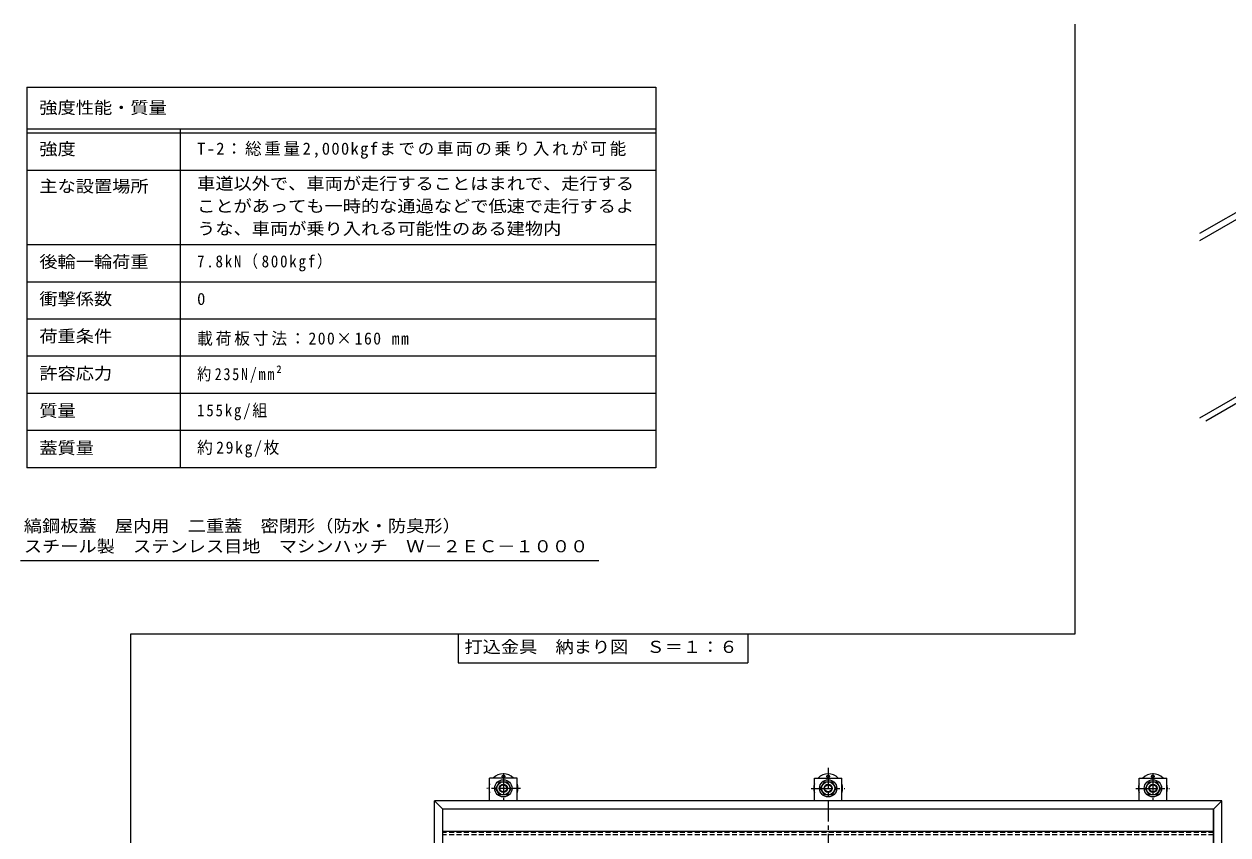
# Model space of a CAD drawing. Units: millimetres at full size, sheet at 1:6; details may follow other scales. Extents: x -2183 to 2239, y -1648 to 1656.
# Drawn here: x -491 to 1254, y 480 to 1656 of the extents above; entities that cross this region are included whole.
import ezdxf
from ezdxf.enums import TextEntityAlignment as Align

# ---------------------------------------------------------------- set-up
doc = ezdxf.new("R2010")
doc.units = ezdxf.units.MM
doc.header["$LTSCALE"] = 6
doc.linetypes.add('CHAIN1', pattern=[8, 5, -1, 1, -1])
doc.linetypes.add('DASHED1', pattern=[1.8, 1.2, -0.6])
for name, color, linetype, lineweight in [('1-0_1-0ﾚｲﾔ', 4, 'Continuous', 9), ('1-1_1-1ﾚｲﾔ', 2, 'Continuous', 9), ('1-3_1-3ﾚｲﾔ', 4, 'Continuous', 9), ('1-6_1-6ﾚｲﾔ', 6, 'Continuous', 9), ('1-D', 5, 'Continuous', 5), ('1-E', 3, 'Continuous', 9), ('9-2', 4, 'Continuous', 9), ('9-B', 3, 'Continuous', 9), ('F-0_F-0ﾚｲﾔ', 7, 'Continuous', 9), ('F-5_F-5ﾚｲﾔ', 7, 'Continuous', 9), ('F-F_F-Fﾚｲﾔ', 2, 'Continuous', 9)]:
    doc.layers.add(name, color=color, linetype=linetype, lineweight=lineweight)
doc.styles.add('ＭＳ ゴシック', font='')
doc.styles.get('ＭＳ ゴシック').set_extended_font_data('MS Gothic')

msp = doc.modelspace()

# ---------------------------------------------------------------- linework, layer by layer
at = {"layer": '1-0_1-0ﾚｲﾔ'}
for centre in [(203.693, 564.489), (674.693, 564.489), (1145.693, 564.489)]:
    msp.add_circle(centre, 2, dxfattribs=at)
for centre, start, end in [((203.693, 547.489), 45.5852, 134.4148), ((674.693, 547.489), 45.5852, 134.4148), ((1145.693, 547.489), 45.5852, 134.4148), ((203.693, 547.489), 162.24721, 197.75279), ((203.693, 547.489), 342.24721, 17.75279), ((674.693, 547.489), 162.24721, 197.75279), ((674.693, 547.489), 342.24721, 17.75279), ((1145.693, 547.489), 162.24721, 197.75279), ((1145.693, 547.489), 342.24721, 17.75279)]:
    msp.add_arc(centre, 21, start, end, dxfattribs=at)
at = {"layer": '1-1_1-1ﾚｲﾔ', "color": 6, "linetype": 'CHAIN1'}
msp.add_line((674.693, 577.489), (674.693, -734.91), dxfattribs=at)
at = {"layer": '1-3_1-3ﾚｲﾔ', "color": 2}
for p, q in [((103.693, 529.29), (115.693, 517.29)), ((103.693, -686.71), (103.693, 529.29)), ((1245.693, 529.29), (103.693, 529.29)), ((1245.693, 529.29), (1233.693, 517.29)), ((1245.693, -686.71), (1245.693, 529.29)), ((115.693, -674.71), (115.693, 517.29)), ((1233.693, 517.29), (115.693, 517.29)), ((1233.693, -674.71), (1233.693, 517.29))]:
    msp.add_line(p, q, dxfattribs=at)
at = {"layer": '1-3_1-3ﾚｲﾔ', "color": 2, "linetype": 'DASHED1'}
msp.add_line((1233.693, 483.29), (115.693, 483.29), dxfattribs=at)
at = {"layer": '1-6_1-6ﾚｲﾔ'}
for p, q in [((115.693, 484.957), (115.693, 517.29)), ((1233.693, 517.29), (115.693, 517.29)), ((115.693, 452.623), (115.693, 484.957)), ((1233.693, 484.957), (115.693, 484.957))]:
    msp.add_line(p, q, dxfattribs=at)
msp.add_lwpolyline([(1233.693, 517.29), (1233.693, 484.957), (1233.693, 452.623), (1233.693, 420.29)], dxfattribs=at)
at = {"layer": '1-D'}
for p, q in [((663.724, 547.489), (669.208, 556.989)), ((669.208, 537.989), (663.724, 547.489)), ((669.208, 556.989), (680.178, 556.989)), ((680.178, 556.989), (685.663, 547.489)), ((685.663, 547.489), (680.178, 537.989)), ((1134.724, 547.489), (1140.208, 556.989)), ((1140.208, 537.989), (1134.724, 547.489)), ((1140.208, 556.989), (1151.178, 556.989)), ((1151.178, 556.989), (1156.663, 547.489)), ((1156.663, 547.489), (1151.178, 537.989)), ((680.178, 537.989), (669.208, 537.989)), ((1151.178, 537.989), (1140.208, 537.989))]:
    msp.add_line(p, q, dxfattribs=at)
at = {"layer": '1-D', "color": 7, "linetype": 'DASHED1', "lineweight": 9}
msp.add_line((1233.693, 480.29), (115.693, 480.29), dxfattribs=at)
at = {"layer": '1-D'}
msp.add_lwpolyline([(198.208, 537.989), (192.724, 547.489), (198.208, 556.989), (209.178, 556.989), (214.663, 547.489), (209.178, 537.989)], close=True, dxfattribs=at)
for centre, radius in [((203.693, 547.489), 12.5), ((674.693, 547.489), 12.5), ((1145.693, 547.489), 12.5), ((203.693, 547.489), 9.5), ((203.693, 547.489), 6), ((203.693, 547.489), 5.053), ((674.693, 547.489), 9.5), ((674.693, 547.489), 6), ((674.693, 547.489), 5.053), ((1145.693, 547.489), 9.5), ((1145.693, 547.489), 6), ((1145.693, 547.489), 5.053)]:
    msp.add_circle(centre, radius, dxfattribs=at)
at = {"layer": '1-E'}
for p, q in [((183.693, 529.29), (183.693, 562.489)), ((223.693, 562.489), (183.693, 562.489)), ((223.693, 529.29), (223.693, 562.489)), ((654.693, 562.489), (694.693, 562.489)), ((654.693, 529.29), (654.693, 562.489)), ((694.693, 529.29), (694.693, 562.489)), ((1125.693, 562.489), (1165.693, 562.489)), ((1125.693, 529.29), (1125.693, 562.489)), ((1165.693, 529.29), (1165.693, 562.489))]:
    msp.add_line(p, q, dxfattribs=at)
at = {"layer": '1-E', "linetype": 'CHAIN1'}
for p, q in [((203.693, 569.648), (203.693, 529.489)), ((1145.693, 569.648), (1145.693, 529.489)), ((228.533, 547.489), (179.646, 547.489)), ((649.853, 547.489), (698.74, 547.489)), ((1120.853, 547.489), (1169.74, 547.489))]:
    msp.add_line(p, q, dxfattribs=at)
at = {"layer": '9-2'}
for p, q in [((1213.887, 1352.536), (1324.955, 1416.662)), ((1213.887, 1342.251), (1333.862, 1411.519)), ((1213.887, 1085.108), (1333.862, 1154.376))]:
    msp.add_line(p, q, dxfattribs=at)
at = {"layer": '9-B', "color": 5, "lineweight": 5}
msp.add_line((1917.316, 1481.376), (1222.423, 1080.179), dxfattribs=at)
at = {"layer": 'F-0_F-0ﾚｲﾔ'}
msp.add_line((-336.7, -1533), (-336.7, 771.667), dxfattribs=at)
msp.add_lwpolyline([(-336.7, 771.667), (1033.15, 771.667), (1033.15, 1656)], dxfattribs=at)
at = {"layer": 'F-5_F-5ﾚｲﾔ'}
for p, q in [((424.71, 1564.284), (424.71, 1012.283)), ((-487.29, 1444.284), (424.71, 1444.284)), ((-487.29, 1336.284), (424.71, 1336.284)), ((-496.595, 877.778), (342.19, 877.778)), ((138.225, 771.667), (138.225, 729.667)), ((558.225, 771.667), (558.225, 729.667)), ((138.225, 729.667), (558.225, 729.667))]:
    msp.add_line(p, q, dxfattribs=at)
at = {"layer": 'F-F_F-Fﾚｲﾔ', "color": 7}
for p, q in [((-487.29, 1564.284), (424.71, 1564.284)), ((-487.29, 1564.284), (-487.29, 1012.283)), ((-487.29, 1504.284), (424.71, 1504.284)), ((-265.29, 1504.284), (-265.29, 1012.283)), ((-487.29, 1498.284), (424.71, 1498.284)), ((-487.29, 1444.284), (424.71, 1444.284)), ((-487.29, 1336.284), (424.71, 1336.284)), ((-487.29, 1282.284), (424.71, 1282.284)), ((-487.29, 1228.284), (424.71, 1228.284)), ((424.71, 1174.284), (-487.29, 1174.284)), ((424.71, 1120.284), (-487.29, 1120.284)), ((424.71, 1066.283), (-487.29, 1066.283)), ((424.71, 1012.283), (-487.29, 1012.283))]:
    msp.add_line(p, q, dxfattribs=at)

# ---------------------------------------------------------------- texts
at = {"layer": 'F-5_F-5ﾚｲﾔ', "color": 2, "style": 'ＭＳ ゴシック', "width": 1.1}
for s, p in [('縞鋼板蓋\u3000屋内用\u3000二重蓋\u3000密閉形（防水・防臭形）', (-491.81, 914.067)), ('スチール製\u3000ステンレス目地\u3000マシンハッチ\u3000Ｗ－２ＥＣ－１０００', (-491.81, 884.543)), ('打込金具\u3000納まり図\u3000Ｓ＝１：６', (147.225, 738.667))]:
    msp.add_text(s, height=17.6, dxfattribs=at).set_placement(p, align=Align.BOTTOM_LEFT)
at = {"layer": 'F-F_F-Fﾚｲﾔ', "style": 'ＭＳ ゴシック', "width": 1.1}
for s, p in [('強度性能・質量', (-469.29, 1520.743)), ('強度', (-469.29, 1460.784)), ('主な設置場所', (-469.29, 1406.784)), ('車道以外で、車両が走行することはまれで、走行する', (-240.489, 1410.642)), ('ことがあっても一時的な通過などで低速で走行するよ', (-240.489, 1377.952)), ('うな、車両が乗り入れる可能性のある建物内', (-240.489, 1345.262)), ('後輪一輪荷重', (-469.29, 1297.284)), ('衝撃係数', (-469.29, 1243.284)), ('荷重条件', (-469.29, 1189.284)), ('許容応力', (-469.29, 1135.284)), ('質量', (-469.29, 1081.284)), ('蓋質量', (-469.29, 1027.283))]:
    msp.add_text(s, height=17.6, dxfattribs=at).set_placement(p, align=Align.BOTTOM_LEFT)
at = {"layer": 'F-F_F-Fﾚｲﾔ', "style": 'ＭＳ ゴシック'}
msp.add_text('0', height=17.6, dxfattribs=at).set_placement((-240.489, 1243.284), align=Align.BOTTOM_LEFT)
at = {"layer": 'F-F_F-Fﾚｲﾔ', "char_height": 17.6, "attachment_point": 7, "style": 'ＭＳ ゴシック'}
for s, insert in [('\\T1.16;T-2：総重量2,000kgfまでの車両の乗り入れが可能', (-240.489, 1460.784)), ('\\T1.24;\\W0.9;7.8kN（800kgf）', (-240.489, 1297.284)), ('\\T1.18;\\W0.95;載荷板寸法：200×160\\~mm', (-240.489, 1189.284)), ('\\T1.25;\\W0.85;約235N/mm²', (-240.489, 1135.284)), ('\\T1.24;\\W0.9;155kg/組', (-240.489, 1081.283)), ('\\T1.21;\\W0.95;約29kg/枚', (-240.489, 1027.283))]:
    msp.add_mtext(s, dxfattribs=dict(at, insert=insert))

doc.saveas('drawing.dxf')
